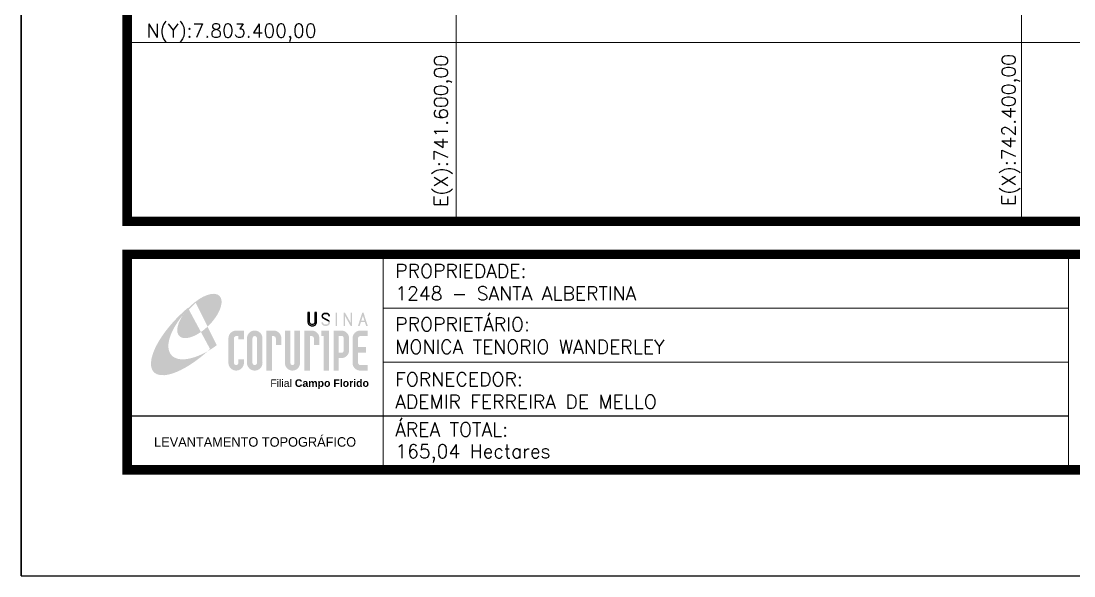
# Model space of a CAD drawing. Extents: x 740985 to 744135, y 7802645 to 7807100.
# Drawn here: x 740985 to 742474, y 7802645 to 7803430 of the extents above; entities that cross this region are included whole.
import ezdxf
from ezdxf.enums import TextEntityAlignment as Align

# ---------------------------------------------------------------- set-up
doc = ezdxf.new("R2010")
doc.units = 0
doc.linetypes.add('LIN0', pattern=[0])
doc.layers.add('MALHA', color=8, linetype='Continuous', lineweight=9)
doc.layers.add('Margem', color=5, linetype='Continuous')
doc.styles.add('ARIAL', font='arial.ttf')
doc.styles.add('Simplex', font='simplex.shx')

# ---------------------------------------------------------------- blocks, each defined once
blk = doc.blocks.new('A$C78F83FB3')
at = {"layer": 'Margem'}
h = blk.add_hatch(color=20, dxfattribs=at)
edge = h.paths.add_edge_path()
edge.add_ellipse((19.49, 23.77), major_axis=(-6.68, -6.67), ratio=0.469426, start_angle=292.7328, end_angle=601.2579)
edge.add_ellipse((22.83, 22.05), major_axis=(12.64, 11.29), ratio=0.457614, start_angle=79.9069, end_angle=107.9139)
edge = h.paths.add_edge_path()
edge.add_ellipse((18.28, 18.7), major_axis=(13.95, 13.59), ratio=0.386848, start_angle=63.9612, end_angle=264.5993)
edge.add_ellipse((22.83, 22.05), major_axis=(12.64, 11.29), ratio=0.457614, start_angle=107.9139, end_angle=245.1182, ccw=False)
edge.add_ellipse((19.49, 23.77), major_axis=(-6.68, -6.67), ratio=0.469426, start_angle=241.2579, end_angle=292.7328, ccw=False)
for color, points in [(20, [(15.46, 26.12), (14.17, 24.81), (14.06, 24.24), (14.39, 23.97), (14.67, 24.54), (19.47, 29.32), (18.48, 28.66), (17.31, 27.78)]), (7, [(58.42, 24.9), (57.9, 24.9), (57.9, 21.73, -0.414214), (57.15, 20.98), (56.84, 20.98, -0.414214), (56.09, 21.73), (56.09, 24.9), (55.57, 24.9), (55.57, 21.73, 0.414214), (56.84, 20.46), (57.15, 20.46, 0.414214), (58.42, 21.73)]), (7, [(61.7, 24.9), (61.23, 24.9, 0.396318), (60.04, 23.78), (60.04, 23.72, 0.151912), (60.39, 22.97), (60.46, 22.92), (62.18, 22), (62.85, 21.83, 0.12407), (62.51, 22.42), (60.75, 23.36, -0.13192), (60.56, 23.77, -0.385578), (61.23, 24.37), (61.7, 24.37, -0.414214), (62.37, 23.7), (62.89, 23.7, 0.414214)]), (7, [(62.37, 23.7), (62.89, 23.7, 0.414214), (61.7, 24.9), (61.23, 24.9, 0.396318), (60.04, 23.78), (60.04, 23.72, 0.151912), (60.39, 22.97), (60.46, 22.92), (62.18, 22), (62.18, 22, -0.131921), (62.37, 21.59, -0.385578), (61.7, 20.98), (61.23, 20.98, -0.414214), (60.56, 21.65), (60.04, 21.65, 0.414214), (61.23, 20.46), (61.7, 20.46, 0.402546), (62.89, 21.61, 0.165292), (62.51, 22.42), (60.75, 23.36, -0.13192), (60.56, 23.77, -0.385578), (61.23, 24.37), (61.7, 24.37, -0.414214)]), (7, [(30.97, 12.46), (29.13, 12.46), (29.13, 8.21, 1), (34.29, 8.21), (34.29, 9.41), (32.45, 9.41), (32.45, 8.21, -1), (30.97, 8.21)])]:
    blk.add_hatch(color=color, dxfattribs=at).paths.add_polyline_path(points)
h = blk.add_hatch(color=7, dxfattribs=at)
h.paths.add_polyline_path([(65.24, 24.9), (64.72, 24.9), (64.72, 20.46), (65.24, 20.46)])
h.paths.add_polyline_path([(67.38, 20.46), (67.9, 20.46), (67.9, 23.74), (69.74, 20.46), (70.23, 20.46), (70.23, 24.9), (69.71, 24.9), (69.71, 21.58), (67.85, 24.9), (67.38, 24.9)])
h.paths.add_polyline_path([(72.17, 20.46), (72.72, 20.46), (73.14, 21.73), (74.49, 21.73), (74.9, 20.46), (75.45, 20.46), (74, 24.9), (73.62, 24.9)])
h.paths.add_polyline_path([(73.81, 23.8), (74.32, 22.25), (73.31, 22.25)], flags=16)
h = blk.add_hatch(color=7, dxfattribs=at)
h.paths.add_polyline_path([(31.71, 18.93, 0.414214), (29.13, 16.35), (29.13, 12.46), (30.97, 12.46), (30.97, 16.35, -0.414214), (31.71, 17.09), (32.45, 17.09), (32.45, 16.02), (34.29, 16.02), (34.29, 18.93)])
h.paths.add_polyline_path([(44.15, 17.09, -0.414214), (44.89, 16.35), (44.89, 14.1), (46.72, 14.1), (46.72, 16.17, 0.433937), (44.15, 18.93), (41.77, 18.93), (41.77, 12.46), (43.61, 12.46), (43.61, 17.09)])
h.paths.add_polyline_path([(43.61, 12.46), (41.77, 12.46), (41.77, 5.62), (43.61, 5.62)])
h.paths.add_polyline_path([(47.92, 12.46), (49.75, 12.46), (49.75, 18.93), (47.92, 18.93)])
h.paths.add_polyline_path([(52.91, 18.93), (51.08, 18.93), (51.08, 12.46), (52.91, 12.46)])
h.paths.add_polyline_path([(51.08, 8.12, -1), (49.75, 8.12), (49.75, 12.46), (47.92, 12.46), (47.92, 8.12, 1), (52.91, 8.12), (52.91, 12.46), (51.08, 12.46)])
h.paths.add_polyline_path([(54.41, 12.46), (56.25, 12.46), (56.25, 17.09), (56.79, 17.09, -0.414214), (57.53, 16.35), (57.53, 14.1), (59.36, 14.1), (59.36, 16.17, 0.433937), (56.79, 18.93), (54.41, 18.93)])
h.paths.add_polyline_path([(56.25, 12.46), (54.41, 12.46), (54.41, 5.62), (56.25, 5.62)])
h.paths.add_polyline_path([(60.73, 12.46), (62.58, 12.46), (62.58, 18.93), (60.02, 18.93), (60.02, 17.08), (60.73, 17.08)])
h.paths.add_polyline_path([(62.58, 12.46), (60.73, 12.46), (60.73, 5.62), (62.58, 5.62)])
h.paths.add_polyline_path([(64.06, 12.46), (65.82, 12.46), (65.82, 17.17), (66.66, 17.17, -0.450417), (67.48, 16.25), (67.48, 12.46), (69.24, 12.46, 0.002307), (69.24, 12.48, 0.005282), (69.23, 12.54, -0.000938), (69.23, 12.53), (69.23, 16.17, 0.433937), (66.66, 18.93), (64.06, 18.93)])
h.paths.add_polyline_path([(64.06, 5.62), (65.82, 5.62), (65.82, 9.77), (66.66, 9.77, 0.426056), (69.24, 12.46), (67.48, 12.46), (67.48, 12.45, -0.450417), (66.66, 11.53), (65.82, 11.53), (65.82, 12.46), (64.06, 12.46)])
h.paths.add_polyline_path([(70.37, 12.46), (74.87, 12.46), (74.87, 13.44), (72.21, 13.44), (72.21, 16.35, -0.414214), (72.95, 17.09), (75.38, 17.09), (75.38, 18.93), (72.95, 18.93, 0.414214), (70.37, 16.35)])
h.paths.add_polyline_path([(72.21, 11.62), (74.87, 11.62), (74.87, 12.46), (70.37, 12.46), (70.37, 8.21, 0.414214), (72.95, 5.62), (75.38, 5.62), (75.38, 7.47), (72.95, 7.47, -0.414214), (72.21, 8.21)])
h = blk.add_hatch(color=7, dxfattribs=at)
h.paths.add_polyline_path([(35.29, 16.35), (35.29, 8.21, 1), (40.46, 8.21, 0.016978), (40.45, 8.38), (40.45, 16.17, 0.433937), (37.88, 18.93), (37.87, 18.93, 0.41391)])
h.paths.add_polyline_path([(38.62, 16.35), (38.62, 8.21, -1), (37.13, 8.21), (37.13, 16.35, -1)], flags=16)
at = {"layer": 'Margem', "color": 7}
blk.add_lwpolyline([(58.42, 24.9), (57.9, 24.9), (57.9, 21.73, -0.414214), (57.15, 20.98), (56.84, 20.98, -0.414214), (56.09, 21.73), (56.09, 24.9), (55.57, 24.9), (55.57, 21.73, 0.414214), (56.84, 20.46), (57.15, 20.46, 0.414214), (58.42, 21.73), (58.42, 24.9)], format="xyb", close=True, dxfattribs=at)
at = {"layer": 'Margem', "color": 252, "insert": (43.05, 2.72), "char_height": 2.5, "attachment_point": 1, "style": 'ARIAL'}
blk.add_mtext_dynamic_manual_height_columns('Filial {\\fArial|b1|i0|c0|p34;Campo Florido}', width=33.0271, gutter_width=2.46, heights=[2.95], dxfattribs=at)

msp = doc.modelspace()

# ---------------------------------------------------------------- linework, layer by layer
at = {"layer": 'MALHA'}
for p, q in [((741600, 7803147), (741600, 7804324.7)), ((742400, 7803147), (742400, 7803770.9)), ((741134.5, 7803400), (743984.5, 7803400))]:
    msp.add_line(p, q, dxfattribs=at)
at = {"layer": 'Margem', "color": 174, "linetype": 'LIN0'}
msp.add_line((740984.5, 7802645.4), (740984.5, 7807100.4), dxfattribs=at)
at = {"layer": 'Margem', "color": 174, "linetype": 'LIN0', "flags": 128}
msp.add_lwpolyline([(744134.5, 7802645.4), (744134.5, 7807100.4), (740984.5, 7807100.4), (740984.5, 7802645.4)], close=True, dxfattribs=at)
at = {"layer": 'Margem', "color": 174, "linetype": 'LIN0', "const_width": 13.6, "flags": 128}
for points in [[(743984.5, 7803147), (743984.5, 7806950.4), (741134.5, 7806950.4), (741134.5, 7803147)], [(741134.5, 7803100.3), (743984.5, 7803100.3), (743984.5, 7802795.4), (741134.5, 7802795.4)]]:
    msp.add_lwpolyline(points, close=True, dxfattribs=at)
at = {"layer": 'Margem', "color": 174, "linetype": 'LIN0', "flags": 128}
for points, const_width in [([(741496.9, 7803100.3), (741496.9, 7802795.4)], 1.51), ([(741496.9, 7803100.3), (741496.9, 7802798.1)], 1.5), ([(742466.7, 7803100.3), (742466.7, 7802799.1)], 1.51), ([(741496.9, 7803024.1), (742466.7, 7803024.1)], 1.51), ([(741496.9, 7802947.8), (742466.7, 7802947.8)], 1.51), ([(741134.5, 7802871.6), (742466.7, 7802871.6)], 1.51)]:
    msp.add_lwpolyline(points, dxfattribs=dict(at, const_width=const_width))

# ---------------------------------------------------------------- block references
at = {"layer": 'Margem', "linetype": 'ByBlock', "xscale": 4.257951506729726, "yscale": 4.257951506729726, "zscale": 4.257951506729726}
msp.add_blockref('A$C78F83FB3', (741153.9, 7802911.9), dxfattribs=at)

# ---------------------------------------------------------------- texts
at = {"layer": 'MALHA', "linetype": 'Continuous', "style": 'Simplex'}
msp.add_text('N(Y):7.803.400,00', height=19.5, dxfattribs=at).set_placement((741282.3, 7803416.8), align=Align.MIDDLE_CENTER)
for s, p in [('E(X):741.600,00', (741578.6, 7803275.1)), ('E(X):742.400,00', (742381.9, 7803276.4))]:
    msp.add_text(s, height=19.5, rotation=90, dxfattribs=at).set_placement(p, align=Align.MIDDLE_CENTER)
at = {"layer": 'Margem', "color": 7, "linetype": 'Continuous', "lineweight": 9, "style": 'Simplex'}
for s, p in [('PROPRIEDADE:', (741514, 7803086.6)), ('PROPRIETÁRIO:', (741514, 7803011.1)), ('FORNECEDOR:', (741514, 7802933.3)), ('ÁREA TOTAL:', (741514, 7802862.3))]:
    msp.add_text(s, height=19.5, dxfattribs=at).set_placement(p, align=Align.TOP_LEFT)
at = {"layer": 'Margem', "color": 7, "linetype": 'Continuous', "style": 'Simplex'}
for s, p in [('1248 - SANTA ALBERTINA', (741514, 7803054.8)), ('MONICA TENORIO WANDERLEY', (741514, 7802979.3)), ('ADEMIR FERREIRA DE MELLO', (741514, 7802901.5)), ('165,04 Hectares', (741514, 7802831.5))]:
    msp.add_text(s, height=19.5, dxfattribs=at).set_placement(p, align=Align.TOP_LEFT)
at = {"layer": 'Margem', "color": 7, "linetype": 'ByBlock'}
msp.add_text('LEVANTAMENTO TOPOGRÁFICO', height=13.5, dxfattribs=at).set_placement((741315.7, 7802834.9), align=Align.MIDDLE_CENTER)

doc.saveas('drawing.dxf')
